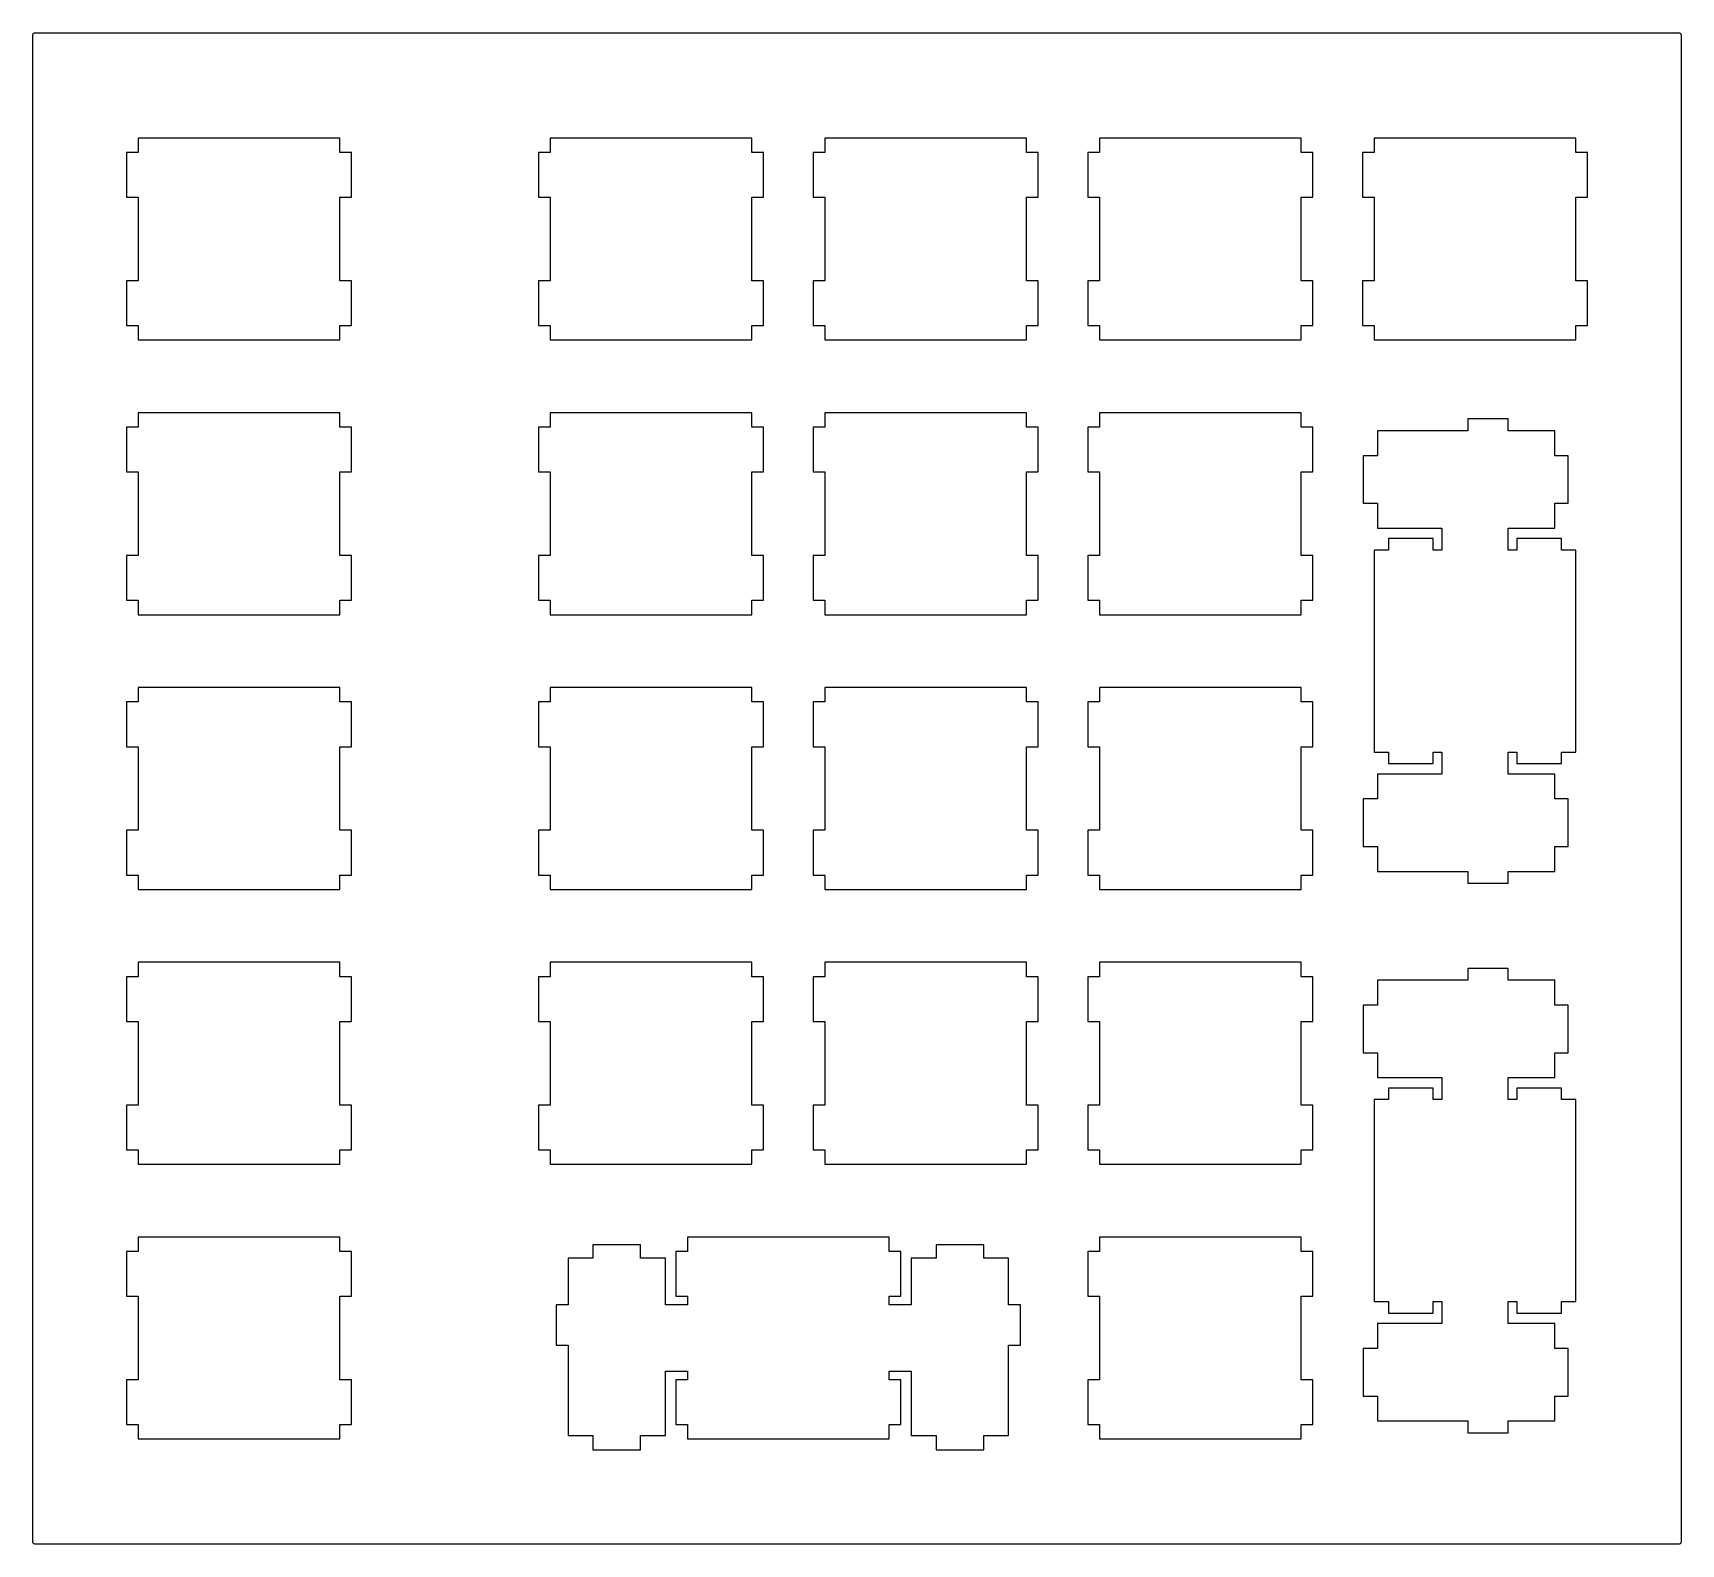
# Model space of a CAD drawing. Extents: x 0 to 114, y 0 to 105.
import ezdxf

# ---------------------------------------------------------------- set-up
doc = ezdxf.new("R2010")
doc.units = 0
doc.layers.get('0').update_dxf_attribs({"linetype": 'CONTINUOUS'})

msp = doc.modelspace()

# ---------------------------------------------------------------- linework, layer by layer
at = {"color": 0}
for p, q in [((0.095085, 104.918), (0.097841, 104.938)), ((0.095085, 0.373447), (0.095085, 104.918)), ((0.097841, 104.938), (0.107487, 104.965)), ((0.107487, 104.965), (0.117133, 104.982)), ((0.117133, 104.982), (0.124024, 104.99)), ((0.124024, 104.99), (0.137804, 105.004)), ((0.137804, 105.004), (0.162609, 105.02)), ((0.162609, 105.02), (0.190169, 105.03)), ((0.190169, 105.03), (0.209462, 105.033)), ((0.209462, 105.033), (114.279, 105.033)), ((114.279, 105.033), (114.3, 105.03)), ((114.3, 105.03), (114.326, 105.02)), ((114.326, 105.02), (114.344, 105.011)), ((114.344, 105.011), (114.351, 105.004)), ((114.351, 105.004), (114.366, 104.99)), ((114.366, 104.99), (114.381, 104.965)), ((114.381, 104.965), (114.391, 104.938)), ((114.391, 104.938), (114.395, 104.909)), ((114.395, 104.909), (114.395, 0.381716)), ((7.38216, 97.7456), (7.38216, 96.7465)), ((21.3817, 97.7456), (7.38216, 97.7456)), ((21.3817, 96.7465), (21.3817, 97.7456)), ((35.9572, 97.7456), (35.9572, 96.7465)), ((49.9565, 97.7456), (35.9572, 97.7456)), ((49.9565, 96.7465), (49.9565, 97.7456)), ((55.0072, 97.7456), (55.0072, 96.7465)), ((69.0065, 97.7456), (55.0072, 97.7456)), ((69.0065, 96.7465), (69.0065, 97.7456)), ((74.0572, 97.7456), (74.0572, 96.7465)), ((88.0565, 97.7456), (74.0572, 97.7456)), ((88.0565, 96.7465), (88.0565, 97.7456)), ((93.1072, 97.7456), (93.1072, 96.7465)), ((107.107, 97.7456), (93.1072, 97.7456)), ((107.107, 96.7465), (107.107, 97.7456)), ((7.38216, 96.7465), (6.58153, 96.7465)), ((6.58153, 96.7465), (6.58153, 93.6459)), ((22.1809, 96.7465), (21.3817, 96.7465)), ((22.1809, 93.6459), (22.1809, 96.7465)), ((35.9572, 96.7465), (35.1565, 96.7465)), ((35.1565, 96.7465), (35.1565, 93.6459)), ((50.7559, 96.7465), (49.9565, 96.7465)), ((50.7559, 93.6459), (50.7559, 96.7465)), ((55.0072, 96.7465), (54.2064, 96.7465)), ((54.2064, 96.7465), (54.2064, 93.6459)), ((69.8059, 96.7465), (69.0065, 96.7465)), ((69.8059, 93.6459), (69.8059, 96.7465)), ((74.0572, 96.7465), (73.2564, 96.7465)), ((73.2564, 96.7465), (73.2564, 93.6459)), ((88.8559, 96.7465), (88.0565, 96.7465)), ((88.8559, 93.6459), (88.8559, 96.7465)), ((93.1072, 96.7465), (92.3064, 96.7465)), ((92.3064, 96.7465), (92.3064, 93.6459)), ((107.906, 96.7465), (107.107, 96.7465)), ((107.906, 93.6459), (107.906, 96.7465)), ((6.58153, 93.6459), (7.38216, 93.6459)), ((7.38216, 93.6459), (7.38216, 87.8459)), ((21.3817, 87.8459), (21.3817, 93.6459)), ((21.3817, 93.6459), (22.1809, 93.6459)), ((35.1565, 93.6459), (35.9572, 93.6459)), ((35.9572, 93.6459), (35.9572, 87.8459)), ((49.9565, 87.8459), (49.9565, 93.6459)), ((49.9565, 93.6459), (50.7559, 93.6459)), ((54.2064, 93.6459), (55.0072, 93.6459)), ((55.0072, 93.6459), (55.0072, 87.8459)), ((69.0065, 87.8459), (69.0065, 93.6459)), ((69.0065, 93.6459), (69.8059, 93.6459)), ((73.2564, 93.6459), (74.0572, 93.6459)), ((74.0572, 93.6459), (74.0572, 87.8459)), ((88.0565, 87.8459), (88.0565, 93.6459)), ((88.0565, 93.6459), (88.8559, 93.6459)), ((92.3064, 93.6459), (93.1072, 93.6459)), ((93.1072, 93.6459), (93.1072, 87.8459)), ((107.107, 87.8459), (107.107, 93.6459)), ((107.107, 93.6459), (107.906, 93.6459)), ((7.38216, 87.8459), (6.58153, 87.8459)), ((6.58153, 87.8459), (6.58153, 84.7467)), ((22.1809, 87.8459), (21.3817, 87.8459)), ((22.1809, 84.7467), (22.1809, 87.8459)), ((35.9572, 87.8459), (35.1565, 87.8459)), ((35.1565, 87.8459), (35.1565, 84.7467)), ((50.7559, 87.8459), (49.9565, 87.8459)), ((50.7559, 84.7467), (50.7559, 87.8459)), ((55.0072, 87.8459), (54.2064, 87.8459)), ((54.2064, 87.8459), (54.2064, 84.7467)), ((69.8059, 87.8459), (69.0065, 87.8459)), ((69.8059, 84.7467), (69.8059, 87.8459)), ((74.0572, 87.8459), (73.2564, 87.8459)), ((73.2564, 87.8459), (73.2564, 84.7467)), ((88.8559, 87.8459), (88.0565, 87.8459)), ((88.8559, 84.7467), (88.8559, 87.8459)), ((93.1072, 87.8459), (92.3064, 87.8459)), ((92.3064, 87.8459), (92.3064, 84.7467)), ((107.906, 87.8459), (107.107, 87.8459)), ((107.906, 84.7467), (107.906, 87.8459)), ((6.58153, 84.7467), (7.38216, 84.7467)), ((7.38216, 84.7467), (7.38216, 83.7463)), ((21.3817, 83.7463), (21.3817, 84.7467)), ((21.3817, 84.7467), (22.1809, 84.7467)), ((35.1565, 84.7467), (35.9572, 84.7467)), ((35.9572, 84.7467), (35.9572, 83.7463)), ((49.9565, 83.7463), (49.9565, 84.7467)), ((49.9565, 84.7467), (50.7559, 84.7467)), ((54.2064, 84.7467), (55.0072, 84.7467)), ((55.0072, 84.7467), (55.0072, 83.7463)), ((69.0065, 83.7463), (69.0065, 84.7467)), ((69.0065, 84.7467), (69.8059, 84.7467)), ((73.2564, 84.7467), (74.0572, 84.7467)), ((74.0572, 84.7467), (74.0572, 83.7463)), ((88.0565, 83.7463), (88.0565, 84.7467)), ((88.0565, 84.7467), (88.8559, 84.7467)), ((92.3064, 84.7467), (93.1072, 84.7467)), ((93.1072, 84.7467), (93.1072, 83.7463)), ((107.107, 83.7463), (107.107, 84.7467)), ((107.107, 84.7467), (107.906, 84.7467)), ((7.38216, 83.7463), (21.3817, 83.7463)), ((35.9572, 83.7463), (49.9565, 83.7463)), ((55.0072, 83.7463), (69.0065, 83.7463)), ((74.0572, 83.7463), (88.0565, 83.7463)), ((93.1072, 83.7463), (107.107, 83.7463)), ((7.38216, 78.6956), (7.38216, 77.6965)), ((21.3817, 78.6956), (7.38216, 78.6956)), ((21.3817, 77.6965), (21.3817, 78.6956)), ((35.9572, 78.6956), (35.9572, 77.6965)), ((49.9565, 78.6956), (35.9572, 78.6956)), ((49.9565, 77.6965), (49.9565, 78.6956)), ((55.0072, 78.6956), (55.0072, 77.6965)), ((69.0065, 78.6956), (55.0072, 78.6956)), ((69.0065, 77.6965), (69.0065, 78.6956)), ((74.0572, 78.6956), (74.0572, 77.6965)), ((88.0565, 78.6956), (74.0572, 78.6956)), ((88.0565, 77.6965), (88.0565, 78.6956)), ((99.6061, 78.2712), (99.6061, 77.4457)), ((102.406, 78.2712), (99.6061, 78.2712)), ((102.406, 77.4457), (102.406, 78.2712)), ((7.38216, 77.6965), (6.58153, 77.6965)), ((6.58153, 77.6965), (6.58153, 74.5959)), ((22.1809, 77.6965), (21.3817, 77.6965)), ((22.1809, 74.5959), (22.1809, 77.6965)), ((35.9572, 77.6965), (35.1565, 77.6965)), ((35.1565, 77.6965), (35.1565, 74.5959)), ((50.7559, 77.6965), (49.9565, 77.6965)), ((50.7559, 74.5959), (50.7559, 77.6965)), ((55.0072, 77.6965), (54.2064, 77.6965)), ((54.2064, 77.6965), (54.2064, 74.5959)), ((69.8059, 77.6965), (69.0065, 77.6965)), ((69.8059, 74.5959), (69.8059, 77.6965)), ((74.0572, 77.6965), (73.2564, 77.6965)), ((73.2564, 77.6965), (73.2564, 74.5959)), ((88.8559, 77.6965), (88.0565, 77.6965)), ((88.8559, 74.5959), (88.8559, 77.6965)), ((99.6061, 77.4457), (93.3358, 77.4457)), ((93.3358, 77.4457), (93.3358, 75.722)), ((105.636, 77.4457), (102.406, 77.4457)), ((105.636, 75.722), (105.636, 77.4457)), ((93.3358, 75.722), (92.3562, 75.722)), ((92.3562, 75.722), (92.3562, 72.4214)), ((106.557, 75.722), (105.636, 75.722)), ((106.557, 72.4214), (106.557, 75.722)), ((6.58153, 74.5959), (7.38216, 74.5959)), ((7.38216, 74.5959), (7.38216, 68.7959)), ((21.3817, 68.7959), (21.3817, 74.5959)), ((21.3817, 74.5959), (22.1809, 74.5959)), ((35.1565, 74.5959), (35.9572, 74.5959)), ((35.9572, 74.5959), (35.9572, 68.7959)), ((49.9565, 68.7959), (49.9565, 74.5959)), ((49.9565, 74.5959), (50.7559, 74.5959)), ((54.2064, 74.5959), (55.0072, 74.5959)), ((55.0072, 74.5959), (55.0072, 68.7959)), ((69.0065, 68.7959), (69.0065, 74.5959)), ((69.0065, 74.5959), (69.8059, 74.5959)), ((73.2564, 74.5959), (74.0572, 74.5959)), ((74.0572, 74.5959), (74.0572, 68.7959)), ((88.0565, 68.7959), (88.0565, 74.5959)), ((88.0565, 74.5959), (88.8559, 74.5959)), ((92.3562, 72.4214), (93.3358, 72.4214)), ((93.3358, 72.4214), (93.3358, 70.696)), ((105.636, 70.696), (105.636, 72.4214)), ((105.636, 72.4214), (106.557, 72.4214)), ((93.3358, 70.696), (97.8062, 70.696)), ((97.2069, 69.9714), (94.1063, 69.9714)), ((94.1063, 69.9714), (94.1063, 69.1706)), ((97.2069, 69.1706), (97.2069, 69.9714)), ((97.8062, 70.696), (97.8062, 69.1706)), ((102.406, 69.1706), (102.406, 70.696)), ((102.406, 70.696), (105.636, 70.696)), ((106.106, 69.9714), (103.007, 69.9714)), ((103.007, 69.9714), (103.007, 69.1706)), ((106.106, 69.1706), (106.106, 69.9714)), ((7.38216, 68.7959), (6.58153, 68.7959)), ((6.58153, 68.7959), (6.58153, 65.6967)), ((22.1809, 68.7959), (21.3817, 68.7959)), ((22.1809, 65.6967), (22.1809, 68.7959)), ((35.9572, 68.7959), (35.1565, 68.7959)), ((35.1565, 68.7959), (35.1565, 65.6967)), ((50.7559, 68.7959), (49.9565, 68.7959)), ((50.7559, 65.6967), (50.7559, 68.7959)), ((55.0072, 68.7959), (54.2064, 68.7959)), ((54.2064, 68.7959), (54.2064, 65.6967)), ((69.8059, 68.7959), (69.0065, 68.7959)), ((69.8059, 65.6967), (69.8059, 68.7959)), ((74.0572, 68.7959), (73.2564, 68.7959)), ((73.2564, 68.7959), (73.2564, 65.6967)), ((88.8559, 68.7959), (88.0565, 68.7959)), ((88.8559, 65.6967), (88.8559, 68.7959)), ((94.1063, 69.1706), (93.1072, 69.1706)), ((93.1072, 69.1706), (93.1072, 55.1713)), ((97.8062, 69.1706), (97.2069, 69.1706)), ((103.007, 69.1706), (102.406, 69.1706)), ((107.107, 69.1706), (106.106, 69.1706)), ((107.107, 55.1713), (107.107, 69.1706)), ((6.58153, 65.6967), (7.38216, 65.6967)), ((7.38216, 65.6967), (7.38216, 64.6963)), ((21.3817, 64.6963), (21.3817, 65.6967)), ((21.3817, 65.6967), (22.1809, 65.6967)), ((35.1565, 65.6967), (35.9572, 65.6967)), ((35.9572, 65.6967), (35.9572, 64.6963)), ((49.9565, 64.6963), (49.9565, 65.6967)), ((49.9565, 65.6967), (50.7559, 65.6967)), ((54.2064, 65.6967), (55.0072, 65.6967)), ((55.0072, 65.6967), (55.0072, 64.6963)), ((69.0065, 64.6963), (69.0065, 65.6967)), ((69.0065, 65.6967), (69.8059, 65.6967)), ((73.2564, 65.6967), (74.0572, 65.6967)), ((74.0572, 65.6967), (74.0572, 64.6963)), ((88.0565, 64.6963), (88.0565, 65.6967)), ((88.0565, 65.6967), (88.8559, 65.6967)), ((7.38216, 64.6963), (21.3817, 64.6963)), ((35.9572, 64.6963), (49.9565, 64.6963)), ((55.0072, 64.6963), (69.0065, 64.6963)), ((74.0572, 64.6963), (88.0565, 64.6963)), ((7.38216, 59.6456), (7.38216, 58.6465)), ((21.3817, 59.6456), (7.38216, 59.6456)), ((21.3817, 58.6465), (21.3817, 59.6456)), ((35.9572, 59.6456), (35.9572, 58.6465)), ((49.9565, 59.6456), (35.9572, 59.6456)), ((49.9565, 58.6465), (49.9565, 59.6456)), ((55.0072, 59.6456), (55.0072, 58.6465)), ((69.0065, 59.6456), (55.0072, 59.6456)), ((69.0065, 58.6465), (69.0065, 59.6456)), ((74.0572, 59.6456), (74.0572, 58.6465)), ((88.0565, 59.6456), (74.0572, 59.6456)), ((88.0565, 58.6465), (88.0565, 59.6456)), ((7.38216, 58.6465), (6.58153, 58.6465)), ((6.58153, 58.6465), (6.58153, 55.5459)), ((22.1809, 58.6465), (21.3817, 58.6465)), ((22.1809, 55.5459), (22.1809, 58.6465)), ((35.9572, 58.6465), (35.1565, 58.6465)), ((35.1565, 58.6465), (35.1565, 55.5459)), ((50.7559, 58.6465), (49.9565, 58.6465)), ((50.7559, 55.5459), (50.7559, 58.6465)), ((55.0072, 58.6465), (54.2064, 58.6465)), ((54.2064, 58.6465), (54.2064, 55.5459)), ((69.8059, 58.6465), (69.0065, 58.6465)), ((69.8059, 55.5459), (69.8059, 58.6465)), ((74.0572, 58.6465), (73.2564, 58.6465)), ((73.2564, 58.6465), (73.2564, 55.5459)), ((88.8559, 58.6465), (88.0565, 58.6465)), ((88.8559, 55.5459), (88.8559, 58.6465)), ((6.58153, 55.5459), (7.38216, 55.5459)), ((7.38216, 55.5459), (7.38216, 49.7459)), ((21.3817, 49.7459), (21.3817, 55.5459)), ((21.3817, 55.5459), (22.1809, 55.5459)), ((35.1565, 55.5459), (35.9572, 55.5459)), ((35.9572, 55.5459), (35.9572, 49.7459)), ((49.9565, 49.7459), (49.9565, 55.5459)), ((49.9565, 55.5459), (50.7559, 55.5459)), ((54.2064, 55.5459), (55.0072, 55.5459)), ((55.0072, 55.5459), (55.0072, 49.7459)), ((69.0065, 49.7459), (69.0065, 55.5459)), ((69.0065, 55.5459), (69.8059, 55.5459)), ((73.2564, 55.5459), (74.0572, 55.5459)), ((74.0572, 55.5459), (74.0572, 49.7459)), ((88.0565, 49.7459), (88.0565, 55.5459)), ((88.0565, 55.5459), (88.8559, 55.5459)), ((93.1072, 55.1713), (94.1063, 55.1713)), ((94.1063, 55.1713), (94.1063, 54.3719)), ((97.2069, 54.3719), (97.2069, 55.1713)), ((97.2069, 55.1713), (97.8062, 55.1713)), ((97.8062, 55.1713), (97.8062, 53.6455)), ((102.406, 53.6455), (102.406, 55.1713)), ((102.406, 55.1713), (103.007, 55.1713)), ((103.007, 55.1713), (103.007, 54.3719)), ((106.106, 54.3719), (106.106, 55.1713)), ((106.106, 55.1713), (107.107, 55.1713)), ((94.1063, 54.3719), (97.2069, 54.3719)), ((103.007, 54.3719), (106.106, 54.3719)), ((97.8062, 53.6455), (93.3358, 53.6455)), ((93.3358, 53.6455), (93.3358, 51.9218)), ((105.636, 53.6455), (102.406, 53.6455)), ((105.636, 51.9218), (105.636, 53.6455)), ((93.3358, 51.9218), (92.3562, 51.9218)), ((92.3562, 51.9218), (92.3562, 48.6212)), ((106.557, 51.9218), (105.636, 51.9218)), ((106.557, 48.6212), (106.557, 51.9218)), ((7.38216, 49.7459), (6.58153, 49.7459)), ((6.58153, 49.7459), (6.58153, 46.6467)), ((22.1809, 49.7459), (21.3817, 49.7459)), ((22.1809, 46.6467), (22.1809, 49.7459)), ((35.9572, 49.7459), (35.1565, 49.7459)), ((35.1565, 49.7459), (35.1565, 46.6467)), ((50.7559, 49.7459), (49.9565, 49.7459)), ((50.7559, 46.6467), (50.7559, 49.7459)), ((55.0072, 49.7459), (54.2064, 49.7459)), ((54.2064, 49.7459), (54.2064, 46.6467)), ((69.8059, 49.7459), (69.0065, 49.7459)), ((69.8059, 46.6467), (69.8059, 49.7459)), ((74.0572, 49.7459), (73.2564, 49.7459)), ((73.2564, 49.7459), (73.2564, 46.6467)), ((88.8559, 49.7459), (88.0565, 49.7459)), ((88.8559, 46.6467), (88.8559, 49.7459)), ((92.3562, 48.6212), (93.3358, 48.6212)), ((93.3358, 48.6212), (93.3358, 46.8962)), ((105.636, 46.8962), (105.636, 48.6212)), ((105.636, 48.6212), (106.557, 48.6212)), ((93.3358, 46.8962), (99.6061, 46.8962)), ((99.6061, 46.8962), (99.6061, 46.0721)), ((102.406, 46.0721), (102.406, 46.8962)), ((102.406, 46.8962), (105.636, 46.8962)), ((6.58153, 46.6467), (7.38216, 46.6467)), ((7.38216, 46.6467), (7.38216, 45.6463)), ((21.3817, 45.6463), (21.3817, 46.6467)), ((21.3817, 46.6467), (22.1809, 46.6467)), ((35.1565, 46.6467), (35.9572, 46.6467)), ((35.9572, 46.6467), (35.9572, 45.6463)), ((49.9565, 45.6463), (49.9565, 46.6467)), ((49.9565, 46.6467), (50.7559, 46.6467)), ((54.2064, 46.6467), (55.0072, 46.6467)), ((55.0072, 46.6467), (55.0072, 45.6463)), ((69.0065, 45.6463), (69.0065, 46.6467)), ((69.0065, 46.6467), (69.8059, 46.6467)), ((73.2564, 46.6467), (74.0572, 46.6467)), ((74.0572, 46.6467), (74.0572, 45.6463)), ((88.0565, 45.6463), (88.0565, 46.6467)), ((88.0565, 46.6467), (88.8559, 46.6467)), ((99.6061, 46.0721), (102.406, 46.0721)), ((7.38216, 45.6463), (21.3817, 45.6463)), ((35.9572, 45.6463), (49.9565, 45.6463)), ((55.0072, 45.6463), (69.0065, 45.6463)), ((74.0572, 45.6463), (88.0565, 45.6463)), ((7.38216, 40.5955), (7.38216, 39.5965)), ((21.3817, 40.5955), (7.38216, 40.5955)), ((21.3817, 39.5965), (21.3817, 40.5955)), ((35.9572, 40.5955), (35.9572, 39.5965)), ((49.9565, 40.5955), (35.9572, 40.5955)), ((49.9565, 39.5965), (49.9565, 40.5955)), ((55.0072, 40.5955), (55.0072, 39.5965)), ((69.0065, 40.5955), (55.0072, 40.5955)), ((69.0065, 39.5965), (69.0065, 40.5955)), ((74.0572, 40.5955), (74.0572, 39.5965)), ((88.0565, 40.5955), (74.0572, 40.5955)), ((88.0565, 39.5965), (88.0565, 40.5955)), ((99.6061, 40.1712), (99.6061, 39.3457)), ((102.406, 40.1712), (99.6061, 40.1712)), ((102.406, 39.3457), (102.406, 40.1712)), ((7.38216, 39.5965), (6.58153, 39.5965)), ((6.58153, 39.5965), (6.58153, 36.4959)), ((22.1809, 39.5965), (21.3817, 39.5965)), ((22.1809, 36.4959), (22.1809, 39.5965)), ((35.9572, 39.5965), (35.1565, 39.5965)), ((35.1565, 39.5965), (35.1565, 36.4959)), ((50.7559, 39.5965), (49.9565, 39.5965)), ((50.7559, 36.4959), (50.7559, 39.5965)), ((55.0072, 39.5965), (54.2064, 39.5965)), ((54.2064, 39.5965), (54.2064, 36.4959)), ((69.8059, 39.5965), (69.0065, 39.5965)), ((69.8059, 36.4959), (69.8059, 39.5965)), ((74.0572, 39.5965), (73.2564, 39.5965)), ((73.2564, 39.5965), (73.2564, 36.4959)), ((88.8559, 39.5965), (88.0565, 39.5965)), ((88.8559, 36.4959), (88.8559, 39.5965)), ((99.6061, 39.3457), (93.3358, 39.3457)), ((93.3358, 39.3457), (93.3358, 37.622)), ((105.636, 39.3457), (102.406, 39.3457)), ((105.636, 37.622), (105.636, 39.3457)), ((93.3358, 37.622), (92.3562, 37.622)), ((92.3562, 37.622), (92.3562, 34.3214)), ((106.557, 37.622), (105.636, 37.622)), ((106.557, 34.3214), (106.557, 37.622)), ((6.58153, 36.4959), (7.38216, 36.4959)), ((7.38216, 36.4959), (7.38216, 30.6958)), ((21.3817, 30.6958), (21.3817, 36.4959)), ((21.3817, 36.4959), (22.1809, 36.4959)), ((35.1565, 36.4959), (35.9572, 36.4959)), ((35.9572, 36.4959), (35.9572, 30.6958)), ((49.9565, 30.6958), (49.9565, 36.4959)), ((49.9565, 36.4959), (50.7559, 36.4959)), ((54.2064, 36.4959), (55.0072, 36.4959)), ((55.0072, 36.4959), (55.0072, 30.6958)), ((69.0065, 30.6958), (69.0065, 36.4959)), ((69.0065, 36.4959), (69.8059, 36.4959)), ((73.2564, 36.4959), (74.0572, 36.4959)), ((74.0572, 36.4959), (74.0572, 30.6958)), ((88.0565, 30.6958), (88.0565, 36.4959)), ((88.0565, 36.4959), (88.8559, 36.4959)), ((92.3562, 34.3214), (93.3358, 34.3214)), ((93.3358, 34.3214), (93.3358, 32.5961)), ((105.636, 32.5961), (105.636, 34.3214)), ((105.636, 34.3214), (106.557, 34.3214)), ((93.3358, 32.5961), (97.8062, 32.5961)), ((97.8062, 32.5961), (97.8062, 31.0706)), ((102.406, 31.0706), (102.406, 32.5961)), ((102.406, 32.5961), (105.636, 32.5961)), ((94.1063, 31.0706), (93.1072, 31.0706)), ((93.1072, 31.0706), (93.1072, 17.0711)), ((97.2069, 31.8713), (94.1063, 31.8713)), ((94.1063, 31.8713), (94.1063, 31.0706)), ((97.2069, 31.0706), (97.2069, 31.8713)), ((97.8062, 31.0706), (97.2069, 31.0706)), ((103.007, 31.0706), (102.406, 31.0706)), ((106.106, 31.8713), (103.007, 31.8713)), ((103.007, 31.8713), (103.007, 31.0706)), ((106.106, 31.0706), (106.106, 31.8713)), ((107.107, 31.0706), (106.106, 31.0706)), ((107.107, 17.0711), (107.107, 31.0706)), ((7.38216, 30.6958), (6.58153, 30.6958)), ((6.58153, 30.6958), (6.58153, 27.5966)), ((22.1809, 30.6958), (21.3817, 30.6958)), ((22.1809, 27.5966), (22.1809, 30.6958)), ((35.9572, 30.6958), (35.1565, 30.6958)), ((35.1565, 30.6958), (35.1565, 27.5966)), ((50.7559, 30.6958), (49.9565, 30.6958)), ((50.7559, 27.5966), (50.7559, 30.6958)), ((55.0072, 30.6958), (54.2064, 30.6958)), ((54.2064, 30.6958), (54.2064, 27.5966)), ((69.8059, 30.6958), (69.0065, 30.6958)), ((69.8059, 27.5966), (69.8059, 30.6958)), ((74.0572, 30.6958), (73.2564, 30.6958)), ((73.2564, 30.6958), (73.2564, 27.5966)), ((88.8559, 30.6958), (88.0565, 30.6958)), ((88.8559, 27.5966), (88.8559, 30.6958)), ((6.58153, 27.5966), (7.38216, 27.5966)), ((7.38216, 27.5966), (7.38216, 26.5961)), ((21.3817, 26.5961), (21.3817, 27.5966)), ((21.3817, 27.5966), (22.1809, 27.5966)), ((35.1565, 27.5966), (35.9572, 27.5966)), ((35.9572, 27.5966), (35.9572, 26.5961)), ((49.9565, 26.5961), (49.9565, 27.5966)), ((49.9565, 27.5966), (50.7559, 27.5966)), ((54.2064, 27.5966), (55.0072, 27.5966)), ((55.0072, 27.5966), (55.0072, 26.5961)), ((69.0065, 26.5961), (69.0065, 27.5966)), ((69.0065, 27.5966), (69.8059, 27.5966)), ((73.2564, 27.5966), (74.0572, 27.5966)), ((74.0572, 27.5966), (74.0572, 26.5961)), ((88.0565, 26.5961), (88.0565, 27.5966)), ((88.0565, 27.5966), (88.8559, 27.5966)), ((7.38216, 26.5961), (21.3817, 26.5961)), ((35.9572, 26.5961), (49.9565, 26.5961)), ((55.0072, 26.5961), (69.0065, 26.5961)), ((74.0572, 26.5961), (88.0565, 26.5961)), ((7.38216, 21.5456), (7.38216, 20.5466)), ((21.3817, 21.5456), (7.38216, 21.5456)), ((21.3817, 20.5466), (21.3817, 21.5456)), ((42.2314, 20.9958), (38.9308, 20.9958)), ((38.9308, 20.9958), (38.9308, 20.0767)), ((42.2314, 20.0767), (42.2314, 20.9958)), ((45.4822, 21.5456), (45.4822, 20.5466)), ((59.4815, 21.5456), (45.4822, 21.5456)), ((59.4815, 20.5466), (59.4815, 21.5456)), ((66.0315, 20.9958), (62.7309, 20.9958)), ((62.7309, 20.9958), (62.7309, 20.0767)), ((66.0315, 20.0767), (66.0315, 20.9958)), ((74.0572, 21.5456), (74.0572, 20.5466)), ((88.0565, 21.5456), (74.0572, 21.5456)), ((88.0565, 20.5466), (88.0565, 21.5456)), ((7.38216, 20.5466), (6.58153, 20.5466)), ((6.58153, 20.5466), (6.58153, 17.446)), ((22.1809, 20.5466), (21.3817, 20.5466)), ((22.1809, 17.446), (22.1809, 20.5466)), ((38.9308, 20.0767), (37.2071, 20.0767)), ((37.2071, 20.0767), (37.2071, 16.8465)), ((43.9568, 20.0767), (42.2314, 20.0767)), ((43.9568, 16.8465), (43.9568, 20.0767)), ((45.4822, 20.5466), (44.6814, 20.5466)), ((44.6814, 20.5466), (44.6814, 17.446)), ((60.2809, 20.5466), (59.4815, 20.5466)), ((60.2809, 17.446), (60.2809, 20.5466)), ((62.7309, 20.0767), (61.0073, 20.0767)), ((61.0073, 20.0767), (61.0073, 16.8465)), ((67.7566, 20.0767), (66.0315, 20.0767)), ((67.7566, 16.8465), (67.7566, 20.0767)), ((74.0572, 20.5466), (73.2564, 20.5466)), ((73.2564, 20.5466), (73.2564, 17.446)), ((88.8559, 20.5466), (88.0565, 20.5466)), ((88.8559, 17.446), (88.8559, 20.5466)), ((6.58153, 17.446), (7.38216, 17.446)), ((7.38216, 17.446), (7.38216, 11.6458)), ((21.3817, 11.6458), (21.3817, 17.446)), ((21.3817, 17.446), (22.1809, 17.446)), ((44.6814, 17.446), (45.4822, 17.446)), ((45.4822, 17.446), (45.4822, 16.8465)), ((59.4815, 16.8465), (59.4815, 17.446)), ((59.4815, 17.446), (60.2809, 17.446)), ((73.2564, 17.446), (74.0572, 17.446)), ((74.0572, 17.446), (74.0572, 11.6458)), ((88.0565, 11.6458), (88.0565, 17.446)), ((88.0565, 17.446), (88.8559, 17.446)), ((37.2071, 16.8465), (36.3816, 16.8465)), ((36.3816, 16.8465), (36.3816, 14.0463)), ((45.4822, 16.8465), (43.9568, 16.8465)), ((61.0073, 16.8465), (59.4815, 16.8465)), ((68.5807, 16.8465), (67.7566, 16.8465)), ((68.5807, 14.0463), (68.5807, 16.8465)), ((93.1072, 17.0711), (94.1063, 17.0711)), ((94.1063, 17.0711), (94.1063, 16.2719)), ((94.1063, 16.2719), (97.2069, 16.2719)), ((97.2069, 16.2719), (97.2069, 17.0711)), ((97.2069, 17.0711), (97.8062, 17.0711)), ((97.8062, 17.0711), (97.8062, 15.5456)), ((102.406, 15.5456), (102.406, 17.0711)), ((102.406, 17.0711), (103.007, 17.0711)), ((103.007, 17.0711), (103.007, 16.2719)), ((103.007, 16.2719), (106.106, 16.2719)), ((106.106, 16.2719), (106.106, 17.0711)), ((106.106, 17.0711), (107.107, 17.0711)), ((97.8062, 15.5456), (93.3358, 15.5456)), ((93.3358, 15.5456), (93.3358, 13.8217)), ((105.636, 15.5456), (102.406, 15.5456)), ((105.636, 13.8217), (105.636, 15.5456)), ((36.3816, 14.0463), (37.2071, 14.0463)), ((37.2071, 14.0463), (37.2071, 7.77628)), ((67.7566, 7.77628), (67.7566, 14.0463)), ((67.7566, 14.0463), (68.5807, 14.0463)), ((93.3358, 13.8217), (92.3562, 13.8217)), ((92.3562, 13.8217), (92.3562, 10.5213)), ((106.557, 13.8217), (105.636, 13.8217)), ((106.557, 10.5213), (106.557, 13.8217)), ((7.38216, 11.6458), (6.58153, 11.6458)), ((6.58153, 11.6458), (6.58153, 8.54661)), ((22.1809, 11.6458), (21.3817, 11.6458)), ((22.1809, 8.54661), (22.1809, 11.6458)), ((43.9568, 7.77628), (43.9568, 12.2466)), ((43.9568, 12.2466), (45.4822, 12.2466)), ((45.4822, 11.6458), (44.6814, 11.6458)), ((44.6814, 11.6458), (44.6814, 8.54661)), ((45.4822, 12.2466), (45.4822, 11.6458)), ((59.4815, 11.6458), (59.4815, 12.2466)), ((59.4815, 12.2466), (61.0073, 12.2466)), ((60.2809, 11.6458), (59.4815, 11.6458)), ((60.2809, 8.54661), (60.2809, 11.6458)), ((61.0073, 12.2466), (61.0073, 7.77628)), ((74.0572, 11.6458), (73.2564, 11.6458)), ((73.2564, 11.6458), (73.2564, 8.54661)), ((88.8559, 11.6458), (88.0565, 11.6458)), ((88.8559, 8.54661), (88.8559, 11.6458)), ((92.3562, 10.5213), (93.3358, 10.5213)), ((93.3358, 10.5213), (93.3358, 8.79602)), ((105.636, 8.79602), (105.636, 10.5213)), ((105.636, 10.5213), (106.557, 10.5213)), ((6.58153, 8.54661), (7.38216, 8.54661)), ((7.38216, 8.54661), (7.38216, 7.54613)), ((21.3817, 7.54613), (21.3817, 8.54661)), ((21.3817, 8.54661), (22.1809, 8.54661)), ((44.6814, 8.54661), (45.4822, 8.54661)), ((45.4822, 8.54661), (45.4822, 7.54613)), ((59.4815, 7.54613), (59.4815, 8.54661)), ((59.4815, 8.54661), (60.2809, 8.54661)), ((73.2564, 8.54661), (74.0572, 8.54661)), ((74.0572, 8.54661), (74.0572, 7.54613)), ((88.0565, 7.54613), (88.0565, 8.54661)), ((88.0565, 8.54661), (88.8559, 8.54661)), ((93.3358, 8.79602), (99.6061, 8.79602)), ((99.6061, 8.79602), (99.6061, 7.97197)), ((102.406, 7.97197), (102.406, 8.79602)), ((102.406, 8.79602), (105.636, 8.79602)), ((7.38216, 7.54613), (21.3817, 7.54613)), ((37.2071, 7.77628), (38.9308, 7.77628)), ((38.9308, 7.77628), (38.9308, 6.79648)), ((42.2314, 6.79648), (42.2314, 7.77628)), ((42.2314, 7.77628), (43.9568, 7.77628)), ((45.4822, 7.54613), (59.4815, 7.54613)), ((61.0073, 7.77628), (62.7309, 7.77628)), ((62.7309, 7.77628), (62.7309, 6.79648)), ((66.0315, 6.79648), (66.0315, 7.77628)), ((66.0315, 7.77628), (67.7566, 7.77628)), ((74.0572, 7.54613), (88.0565, 7.54613)), ((99.6061, 7.97197), (102.406, 7.97197)), ((38.9308, 6.79648), (42.2314, 6.79648)), ((62.7309, 6.79648), (66.0315, 6.79648)), ((0.097841, 0.352778), (0.095085, 0.373447)), ((0.107487, 0.326595), (0.097841, 0.352778)), ((0.124024, 0.30179), (0.107487, 0.326595)), ((0.137804, 0.286632), (0.124024, 0.30179)), ((0.146072, 0.28112), (0.137804, 0.286632)), ((0.162609, 0.271473), (0.146072, 0.28112)), ((0.190169, 0.261827), (0.162609, 0.271473)), ((0.219108, 0.257693), (0.190169, 0.261827)), ((114.271, 0.257693), (0.219108, 0.257693)), ((114.3, 0.261827), (114.271, 0.257693)), ((114.326, 0.271473), (114.3, 0.261827)), ((114.351, 0.286632), (114.326, 0.271473)), ((114.366, 0.30179), (114.351, 0.286632)), ((114.372, 0.308681), (114.366, 0.30179)), ((114.381, 0.326595), (114.372, 0.308681)), ((114.391, 0.352778), (114.381, 0.326595)), ((114.395, 0.381716), (114.391, 0.352778))]:
    msp.add_line(p, q, dxfattribs=at)

doc.saveas('drawing.dxf')
